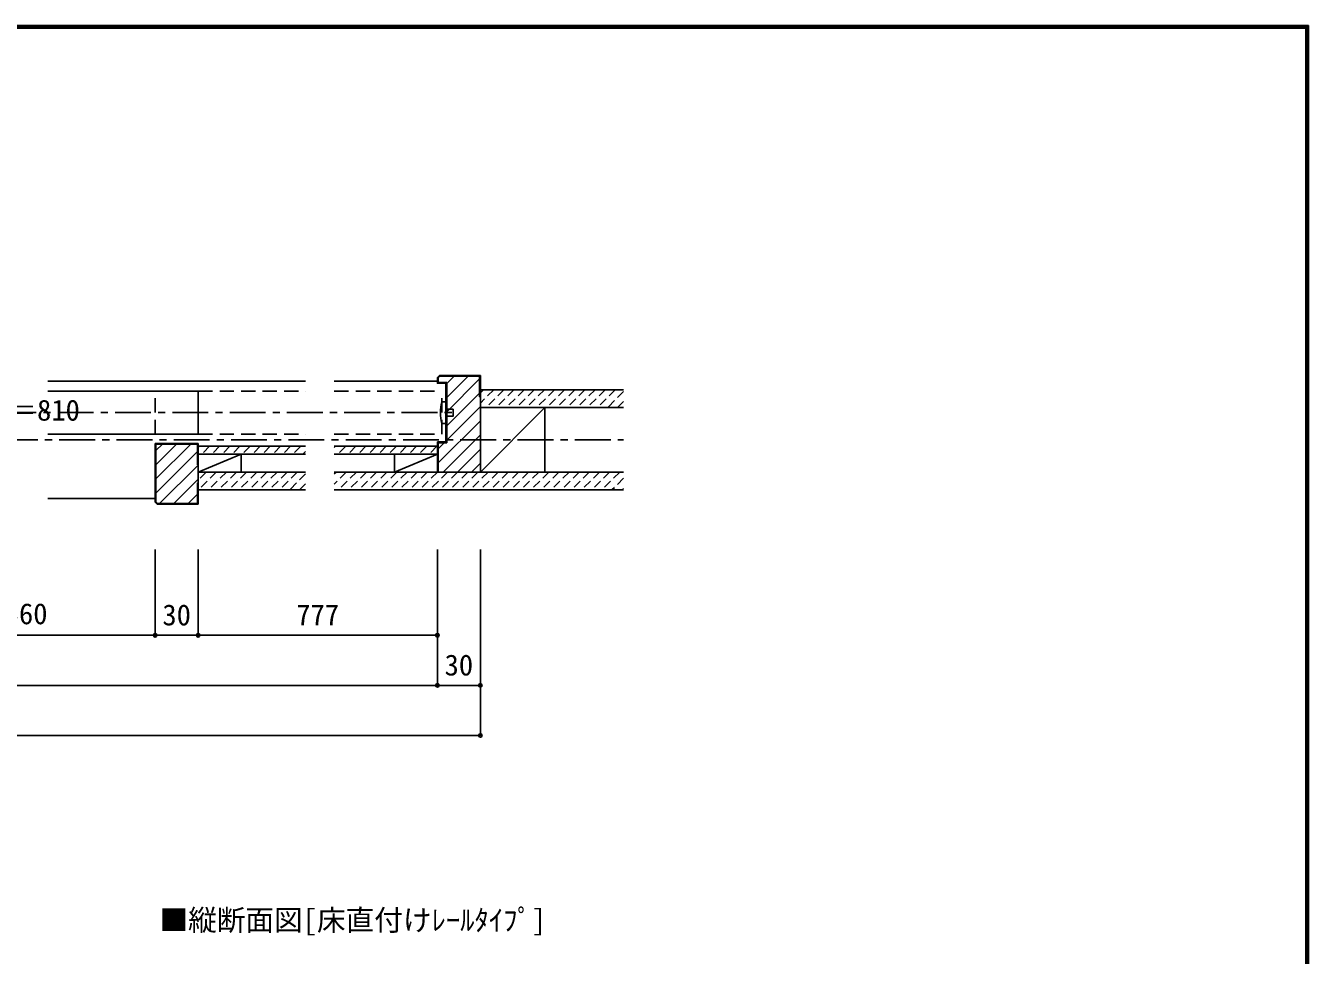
# Model space of a CAD drawing. Units: millimetres at full size, sheet at 1:5; details may follow other scales. Extents: x -973 to 977, y -718 to 696.
# Drawn here: x 81 to 977, y 46 to 696 of the extents above; entities that cross this region are included whole.
import ezdxf
from ezdxf.enums import TextEntityAlignment as Align

# ---------------------------------------------------------------- set-up
doc = ezdxf.new("R2010")
doc.units = ezdxf.units.MM
doc.header["$LTSCALE"] = 5
doc.header["$PDMODE"] = 32
doc.header["$PDSIZE"] = 2.5
for name, pattern in [('CHAIN1', [8, 5, -1, 1, -1]), ('DASHED1', [1.8, 1.2, -0.6]), ('DASHED2', [3, 2, -1])]:
    doc.linetypes.add(name, pattern=pattern)
for name, color, linetype in [('0-1_通り芯', 4, 'CHAIN1'), ('0-2_柱', 3, 'Continuous'), ('0-3_仕上げ', 2, 'Continuous'), ('0-4_枠', 3, 'Continuous'), ('0-6_扉', 6, 'Continuous'), ('0-7_金物', 7, 'Continuous'), ('0-A_文字', 7, 'Continuous'), ('0-B_寸法', 7, 'Continuous'), ('0-C_ハッチ', 4, 'DASHED1'), ('F-1_枠', 6, 'Continuous')]:
    doc.layers.add(name, color=color, linetype=linetype)
doc.styles.add('ＭＳ ゴシック', font='')
doc.styles.get('ＭＳ ゴシック').set_extended_font_data('MS Gothic')

msp = doc.modelspace()

# ---------------------------------------------------------------- linework, layer by layer
at = {"layer": '0-1_通り芯'}
for p, q in [((-376.347, 425.5), (379.653, 425.5)), ((-495.347, 406.5), (498.653, 406.5))]:
    msp.add_line(p, q, dxfattribs=at)
at = {"layer": '0-2_柱'}
for p, q in [((398.653, 384), (398.653, 429)), ((443.653, 384), (443.653, 429)), ((231.653, 396.5), (231.653, 384)), ((338.653, 384), (338.653, 396.5))]:
    msp.add_line(p, q, dxfattribs=at)
at = {"layer": '0-2_柱', "color": 7}
for p, q in [((398.653, 384), (443.653, 429)), ((201.653, 384), (231.653, 396.5)), ((368.653, 396.5), (338.653, 384))]:
    msp.add_line(p, q, dxfattribs=at)
at = {"layer": '0-3_仕上げ'}
for p, q in [((498.653, 441.5), (398.653, 441.5)), ((498.653, 429), (398.653, 429)), ((276.653, 402), (201.653, 402)), ((276.653, 396.5), (201.653, 396.5)), ((368.653, 402), (296.653, 402)), ((368.653, 396.5), (296.653, 396.5)), ((276.653, 384), (201.653, 384)), ((498.653, 384), (296.653, 384)), ((276.653, 371.5), (201.653, 371.5)), ((498.653, 371.5), (296.653, 371.5))]:
    msp.add_line(p, q, dxfattribs=at)
at = {"layer": '0-4_枠'}
for p, q in [((370.067, 451.5), (368.653, 450.086)), ((369.153, 449.879), (370.274, 451)), ((369.153, 449.879), (369.153, 446.5)), ((370.067, 451.5), (398.653, 451.5)), ((370.274, 451), (398.153, 451)), ((398.153, 436.5), (398.153, 451)), ((398.653, 384), (398.653, 451.5)), ((369.153, 446.5), (375.153, 446.5)), ((374.653, 446), (374.653, 405)), ((375.153, 446.5), (375.153, 404.5)), ((398.153, 436.5), (398.653, 436.5)), ((201.653, 404), (171.653, 404)), ((171.653, 362.914), (171.653, 404)), ((201.153, 403.5), (172.153, 403.5)), ((172.153, 403.5), (172.153, 363.121)), ((201.153, 389), (201.153, 403.5)), ((201.653, 404), (201.653, 361.5)), ((374.653, 405), (368.653, 405)), ((368.653, 384), (368.653, 405)), ((375.153, 404.5), (369.153, 404.5)), ((369.153, 384), (369.153, 404.5)), ((201.153, 389), (201.653, 389)), ((201.153, 376.5), (201.653, 376.5)), ((201.153, 376.5), (201.153, 362)), ((398.653, 384), (368.653, 384)), ((173.067, 361.5), (171.653, 362.914)), ((173.274, 362), (172.153, 363.121)), ((173.067, 361.5), (201.653, 361.5)), ((201.153, 362), (173.274, 362))]:
    msp.add_line(p, q, dxfattribs=at)
at = {"layer": '0-4_枠', "color": 4}
for p, q in [((96.653, 447.5), (276.653, 447.5)), ((296.653, 447.5), (368.653, 447.5)), ((96.653, 365.5), (171.653, 365.5))]:
    msp.add_line(p, q, dxfattribs=at)
at = {"layer": '0-4_枠'}
msp.add_lwpolyline([(368.653, 450.086), (368.653, 446), (374.653, 446)], dxfattribs=at)
at = {"layer": '0-6_扉'}
for p, q in [((96.653, 440.5), (201.653, 440.5)), ((201.653, 410.5), (201.653, 440.5)), ((96.653, 410.5), (201.653, 410.5))]:
    msp.add_line(p, q, dxfattribs=at)
at = {"layer": '0-6_扉', "color": 2, "linetype": 'DASHED2'}
for p, q in [((171.653, 410.5), (171.653, 440.5)), ((201.653, 440.5), (276.653, 440.5)), ((296.653, 440.5), (371.653, 440.5)), ((371.653, 410.5), (371.653, 440.5)), ((201.653, 410.5), (276.653, 410.5)), ((296.653, 410.5), (371.653, 410.5))]:
    msp.add_line(p, q, dxfattribs=at)
at = {"layer": '0-7_金物'}
for p, q in [((371.653, 433), (374.653, 433)), ((374.653, 428), (379.653, 428))]:
    msp.add_line(p, q, dxfattribs=at)
for points in [[(371.653, 418), (374.653, 418), (374.653, 433)], [(374.653, 423), (379.653, 423), (379.653, 428)]]:
    msp.add_lwpolyline(points, dxfattribs=at)
msp.add_arc((402.104, 425.5), 31.361, 166.16368, 193.83629, dxfattribs=at)
at = {"layer": '0-B_寸法', "color": 4}
for p, q in [((171.653, 270), (171.653, 330)), ((201.653, 270), (201.653, 330)), ((368.653, 330), (368.653, 235)), ((398.653, 330), (398.653, 200)), ((-365.347, 270), (368.653, 270)), ((-395.347, 235), (398.653, 235)), ((398.653, 200), (-395.347, 200))]:
    msp.add_line(p, q, dxfattribs=at)
at = {"layer": '0-B_寸法'}
for p in [(171.653, 270), (201.653, 270), (368.653, 270), (368.653, 235), (398.653, 235), (398.653, 200)]:
    msp.add_point(p, dxfattribs=at)
at = {"layer": '0-C_ハッチ', "linetype": 'Continuous'}
for p, q in [((370.381, 451), (369.153, 449.772)), ((380.28, 451), (375.153, 445.873)), ((390.18, 451), (375.153, 435.973)), ((398.153, 449.074), (375.153, 426.074)), ((398.153, 439.174), (375.153, 416.174)), ((398.653, 429.775), (375.153, 406.275)), ((398.653, 419.875), (369.153, 390.375)), ((176.66, 403.5), (172.153, 398.993)), ((186.559, 403.5), (172.153, 389.094)), ((196.459, 403.5), (172.153, 379.195)), ((373.378, 404.5), (369.153, 400.275)), ((398.653, 409.976), (372.677, 384)), ((201.153, 398.295), (172.153, 369.295)), ((398.653, 400.076), (382.577, 384)), ((201.653, 388.896), (174.758, 362)), ((398.653, 390.177), (392.476, 384)), ((201.653, 378.996), (184.657, 362)), ((201.153, 368.597), (194.557, 362))]:
    msp.add_line(p, q, dxfattribs=at)
at = {"layer": '0-C_ハッチ'}
for p, q in [((400.906, 441.5), (398.653, 439.247)), ((407.977, 441.5), (398.653, 432.176)), ((415.048, 441.5), (402.548, 429)), ((422.12, 441.5), (409.62, 429)), ((429.191, 441.5), (416.691, 429)), ((436.262, 441.5), (423.762, 429)), ((443.333, 441.5), (430.833, 429)), ((450.404, 441.5), (437.904, 429)), ((457.475, 441.5), (444.975, 429)), ((464.546, 441.5), (452.046, 429)), ((471.617, 441.5), (459.117, 429)), ((478.688, 441.5), (466.188, 429)), ((485.759, 441.5), (473.259, 429)), ((492.83, 441.5), (480.33, 429)), ((498.653, 440.252), (487.401, 429)), ((498.653, 433.181), (494.472, 429)), ((202.496, 402), (201.653, 401.157)), ((209.567, 402), (204.067, 396.5)), ((216.638, 402), (211.138, 396.5)), ((223.71, 402), (218.21, 396.5)), ((230.781, 402), (225.281, 396.5)), ((237.852, 402), (232.352, 396.5)), ((244.923, 402), (239.423, 396.5)), ((251.994, 402), (246.494, 396.5)), ((259.065, 402), (253.565, 396.5)), ((266.136, 402), (260.636, 396.5)), ((273.207, 402), (267.707, 396.5)), ((276.653, 398.375), (274.778, 396.5)), ((297.572, 402), (296.653, 401.081)), ((304.644, 402), (299.144, 396.5)), ((311.715, 402), (306.215, 396.5)), ((318.786, 402), (313.286, 396.5)), ((325.857, 402), (320.357, 396.5)), ((332.928, 402), (327.428, 396.5)), ((339.999, 402), (334.499, 396.5)), ((347.07, 402), (341.57, 396.5)), ((354.141, 402), (348.641, 396.5)), ((361.212, 402), (355.712, 396.5)), ((368.283, 402), (362.783, 396.5)), ((207.21, 384), (201.653, 378.443)), ((214.281, 384), (201.781, 371.5)), ((221.352, 384), (208.852, 371.5)), ((228.423, 384), (215.923, 371.5)), ((235.494, 384), (222.994, 371.5)), ((242.565, 384), (230.065, 371.5)), ((249.636, 384), (237.136, 371.5)), ((256.707, 384), (244.207, 371.5)), ((263.778, 384), (251.278, 371.5)), ((270.849, 384), (258.349, 371.5)), ((276.653, 382.733), (265.42, 371.5)), ((297.935, 384), (296.653, 382.718)), ((305.007, 384), (296.653, 375.647)), ((312.078, 384), (299.578, 371.5)), ((319.149, 384), (306.649, 371.5)), ((326.22, 384), (313.72, 371.5)), ((333.291, 384), (320.791, 371.5)), ((340.362, 384), (327.862, 371.5)), ((347.433, 384), (334.933, 371.5)), ((354.504, 384), (342.004, 371.5)), ((361.575, 384), (349.075, 371.5)), ((368.646, 384), (356.146, 371.5)), ((375.717, 384), (363.217, 371.5)), ((382.788, 384), (370.288, 371.5)), ((389.859, 384), (377.359, 371.5)), ((396.93, 384), (384.43, 371.5)), ((404.001, 384), (391.501, 371.5)), ((411.073, 384), (398.573, 371.5)), ((418.144, 384), (405.644, 371.5)), ((425.215, 384), (412.715, 371.5)), ((432.286, 384), (419.786, 371.5)), ((439.357, 384), (426.857, 371.5)), ((446.428, 384), (433.928, 371.5)), ((453.499, 384), (440.999, 371.5)), ((460.57, 384), (448.07, 371.5)), ((467.641, 384), (455.141, 371.5)), ((474.712, 384), (462.212, 371.5)), ((481.783, 384), (469.283, 371.5)), ((488.854, 384), (476.354, 371.5)), ((495.925, 384), (483.425, 371.5)), ((498.653, 379.657), (490.496, 371.5)), ((276.653, 375.662), (272.491, 371.5)), ((498.653, 372.586), (497.567, 371.5))]:
    msp.add_line(p, q, dxfattribs=at)
at = {"layer": 'F-1_枠'}
for p, q in [((-973.347, 695.833), (976.653, 695.833)), ((-973.347, 695), (976.653, 695)), ((-973.347, 694.167), (976.653, 694.167)), ((974.986, 695.833), (974.986, -700.833)), ((975.82, 695.833), (975.82, -700.833)), ((976.653, 695.833), (976.653, -700.833))]:
    msp.add_line(p, q, dxfattribs=at)

# ---------------------------------------------------------------- texts
at = {"layer": '0-A_文字', "style": 'ＭＳ ゴシック'}
msp.add_text('■縦断面図[床直付けﾚｰﾙﾀｲﾌﾟ]', height=14.66, dxfattribs=at).set_placement((174.625, 59.319), align=Align.BOTTOM_LEFT)
at = {"layer": '0-B_寸法', "style": 'ＭＳ ゴシック'}
for s, p in [('ＤＷ＝810', (29.164, 415.5)), ('有効開口寸法＝1,560', (-93.347, 273.31)), ('30', (176.653, 272.5)), ('777', (270.153, 272.5)), ('30', (373.653, 237.5))]:
    msp.add_text(s, height=14.66, dxfattribs=at).set_placement(p, align=Align.BOTTOM_LEFT)

doc.saveas('drawing.dxf')
